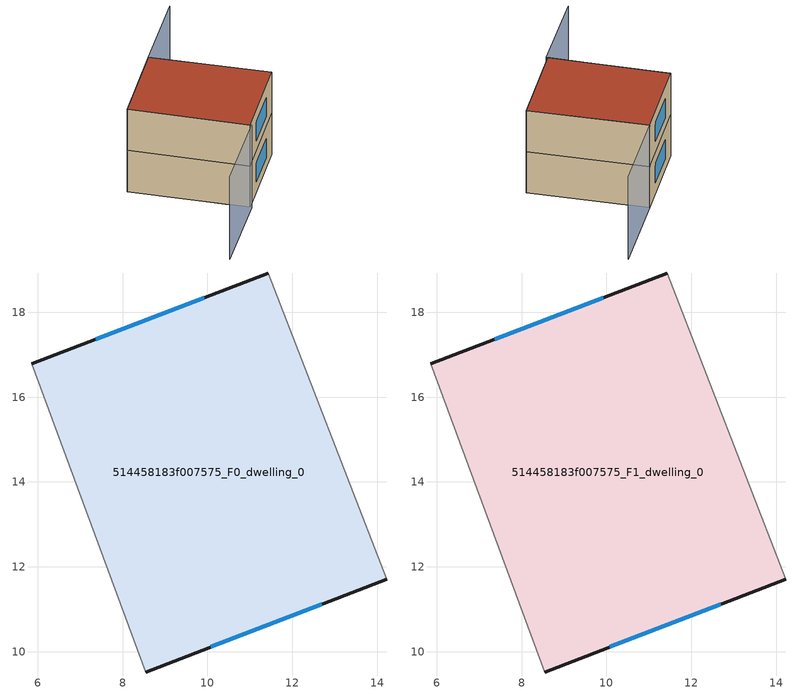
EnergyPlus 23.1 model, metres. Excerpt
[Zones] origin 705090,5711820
514458183f007575_F0_dwelling_0
 floor ground (EU_floor_Construction): 11.44,18.92 14.23,11.71 8.54,9.52 5.86,16.78 z0
 wall outside (EU_wall_Construction): 11.44,18.92 5.86,16.78 / 8.54,9.52 14.23,11.71 z0:3
 wall adiabatic (EU_wall_Construction): 14.23,11.71 11.44,18.92 / 5.86,16.78 8.54,9.52 z0:3
 window (EU_Window_Construction): 9.93,18.35 7.37,17.36 / 10.08,10.11 12.69,11.12 z0.81:2.19
514458183f007575_F1_dwelling_0
 floor to 514458183f007575_F0_dwelling_0 (EU_floor_Construction): 11.44,18.92 14.23,11.71 8.54,9.52 5.86,16.78 z3
 wall outside (EU_wall_Construction): 11.44,18.92 5.86,16.78 / 8.54,9.52 14.23,11.71 z3:6
 wall adiabatic (EU_wall_Construction): 14.23,11.71 11.44,18.92 / 5.86,16.78 8.54,9.52 z3:6
 window (EU_Window_Construction): 9.93,18.35 7.37,17.36 / 10.08,10.11 12.69,11.12 z3.81:5.19
 roof outside (EU_roof_Construction): 14.23,11.71 11.44,18.92 5.86,16.78 8.54,9.52 z6
shading: 5.86,16.78 8.58,9.43 / 8.58,9.43 3.01,7.37 / 14.18,11.69 11.44,18.93 / 11.44,18.93 16.96,21.02 z0:6
[Building]
EU S2 Campaign: North Axis=0; Terrain=City; Solar Distribution=FullExterior
[Site:Location]
London: Latitude=51.5; Longitude=-0.5; Time Zone=0; Elevation=25
[SizingPeriod:WeatherFileDays]
AnnualSizingPeriod: Begin Month=1; Begin Day of Month=1; End Month=12; End Day of Month=31; Day of Week for Start Day=Monday; Use Weather File Daylight Saving Period=No; Use Weather File Rain and Snow Indicators=No
[MATERIAL]
EU_InternalMass_Material: Roughness=MediumRough; Thickness=0.1; Conductivity=1; Density=1800; Specific Heat=900; Thermal Absorptance=0.9; Solar Absorptance=0.7; Visible Absorptance=0.7
[MATERIAL:NOMASS] Roughness=MediumRough; Thermal Absorptance=0.9; Solar Absorptance=0.7; Visible Absorptance=0.7
Name | Thermal Resistance
EU_wall_NoMass | 0.727863
EU_roof_NoMass | 0.773354
EU_floor_NoMass | 1.79329
[WINDOWMATERIAL:SIMPLEGLAZINGSYSTEM]
EU_Window_SimpleGlazing: UFactor=2.58614; Solar Heat Gain Coefficient=0.76; Visible Transmittance=0.76
[CONSTRUCTION]
EU_wall_Construction: EU_wall_NoMass
EU_roof_Construction: EU_roof_NoMass
EU_floor_Construction: EU_floor_NoMass
EU_Window_Construction: EU_Window_SimpleGlazing
EU_InternalMass_Construction: EU_InternalMass_Material
[ZONE] Type=1; Multiplier=1; Ceiling Height=autocalculate; Volume=140.051; Floor Area=autocalculate; Part of Total Floor Area=Yes
514458183f007575_F0_dwelling_0; 514458183f007575_F1_dwelling_0
[INTERNALMASS] Construction=EU_InternalMass_Construction; Surface Area=46.6833
Name | Zone or ZoneList
514458183f007575_F0_dwelling_0_EU_InternalMass | 514458183f007575_F0_dwelling_0
514458183f007575_F1_dwelling_0_EU_InternalMass | 514458183f007575_F1_dwelling_0
[OTHEREQUIPMENT] Fuel Type=Electricity; Design Level Calculation Method=Watts/Area; Power per Zone Floor Area=1; Fraction Latent=0; Fraction Radiant=0; Fraction Lost=0; Carbon Dioxide Generation Rate=0; EndUse Subcategory=EU_Step8_InternalGains
Name | Zone or ZoneList or Space or SpaceList | Schedule
EU_Step8_InternalGain_514458183f007575_F0_dwelling_0_f000 | 514458183f007575_F0_dwelling_0 | EU_Step8_GainSchedule_514458183f007575_F0_dwelling_0_f000
EU_Step8_InternalGain_514458183f007575_F1_dwelling_0_f000 | 514458183f007575_F1_dwelling_0 | EU_Step8_GainSchedule_514458183f007575_F1_dwelling_0_f000
[ZONEVENTILATION:DESIGNFLOWRATE] Schedule=EU_AlwaysOn; Design Flow Rate Calculation Method=AirChanges/Hour; Air Changes per Hour=0.484901; Ventilation Type=Natural; Fan Pressure Rise=0; Fan Total Efficiency=1; Constant Term Coefficient=1; Temperature Term Coefficient=0; Velocity Term Coefficient=0; Velocity Squared Term Coefficient=0; Minimum Indoor Temperature=-100; Maximum Indoor Temperature=100; Delta Temperature=-100; Minimum Outdoor Temperature=-100; Maximum Outdoor Temperature=100; Maximum Wind Speed=40
Name | Zone or ZoneList or Space or SpaceList
EU_ConstantAir_514458183f007575_F0_dwelling_0 | 514458183f007575_F0_dwelling_0
EU_ConstantAir_514458183f007575_F1_dwelling_0 | 514458183f007575_F1_dwelling_0
[HVACTEMPLATE:THERMOSTAT] Constant Heating Setpoint=20; Constant Cooling Setpoint=50
EU_HeatOnly_514458183f007575_F0_dwelling_0; EU_HeatOnly_514458183f007575_F1_dwelling_0
[HVACTEMPLATE:ZONE:IDEALLOADSAIRSYSTEM] System Availability Schedule=EU_AlwaysOn; Maximum Heating Supply Air Temperature=50; Minimum Cooling Supply Air Temperature=13; Maximum Heating Supply Air Humidity Ratio=0.0156; Minimum Cooling Supply Air Humidity Ratio=0.0077; Heating Limit=NoLimit; Cooling Limit=NoLimit; Heating Availability Schedule=EU_AlwaysOn; Cooling Availability Schedule=EU_CoolingOff; Dehumidification Control Type=ConstantSensibleHeatRatio; Cooling Sensible Heat Ratio=0.7; Dehumidification Setpoint=60; Humidification Control Type=None; Humidification Setpoint=30; Outdoor Air Method=None; Outdoor Air Flow Rate per Person=0.00944; Outdoor Air Flow Rate per Zone Floor Area=0; Outdoor Air Flow Rate per Zone=0; Demand Controlled Ventilation Type=None; Outdoor Air Economizer Type=NoEconomizer; Heat Recovery Type=None; Sensible Heat Recovery Effectiveness=0.7; Latent Heat Recovery Effectiveness=0.65
Name | Template Thermostat
514458183f007575_F0_dwelling_0 | EU_HeatOnly_514458183f007575_F0_dwelling_0
514458183f007575_F1_dwelling_0 | EU_HeatOnly_514458183f007575_F1_dwelling_0
[SIZING:ZONE] Zone Cooling Design Supply Air Temperature Input Method=SupplyAirTemperature; Zone Cooling Design Supply Air Temperature=13; Zone Heating Design Supply Air Temperature Input Method=SupplyAirTemperature; Zone Heating Design Supply Air Temperature=50; Zone Cooling Design Supply Air Humidity Ratio=0.008; Zone Heating Design Supply Air Humidity Ratio=0.008; Cooling Design Air Flow Method=DesignDay; Cooling Design Air Flow Rate=0; Cooling Minimum Air Flow per Zone Floor Area=0.000762; Cooling Minimum Air Flow=0; Cooling Minimum Air Flow Fraction=0.2; Heating Design Air Flow Method=DesignDay; Heating Design Air Flow Rate=0; Heating Maximum Air Flow per Zone Floor Area=0.002032; Heating Maximum Air Flow=0.141576; Heating Maximum Air Flow Fraction=0.3; Account for Dedicated Outdoor Air System=No; Dedicated Outdoor Air System Control Strategy=NeutralSupplyAir; Dedicated Outdoor Air Low Setpoint Temperature for Design=autosize; Dedicated Outdoor Air High Setpoint Temperature for Design=autosize; Zone Load Sizing Method=Sensible Load Only No Latent Load; Zone Latent Cooling Design Supply Air Humidity Ratio Input Method=HumidityRatioDifference; Zone Cooling Design Supply Air Humidity Ratio Difference=0.005; Zone Latent Heating Design Supply Air Humidity Ratio Input Method=HumidityRatioDifference; Zone Humidification Design Supply Air Humidity Ratio Difference=0.005
514458183f007575_F0_dwelling_0; 514458183f007575_F1_dwelling_0
[SCHEDULE:CONSTANT]
Name | Hourly Value
EU_AlwaysOn | 1
EU_CoolingOff | 0
[SCHEDULE:FILE] Column Number=1; Rows to Skip at Top=0; Number of Hours of Data=8760; Column Separator=Comma; Interpolate to Timestep=No; Minutes per Item=60; Adjust Schedule for Daylight Savings=Yes
Name | File
EU_Step8_GainSchedule_514458183f007575_F0_dwelling_0_f000 | ../../schedules/514458183f007575/514458183f007575_F0_dwelling_0_f000_gain.csv
EU_Step8_GainSchedule_514458183f007575_F1_dwelling_0_f000 | ../../schedules/514458183f007575/514458183f007575_F1_dwelling_0_f000_gain.csv
